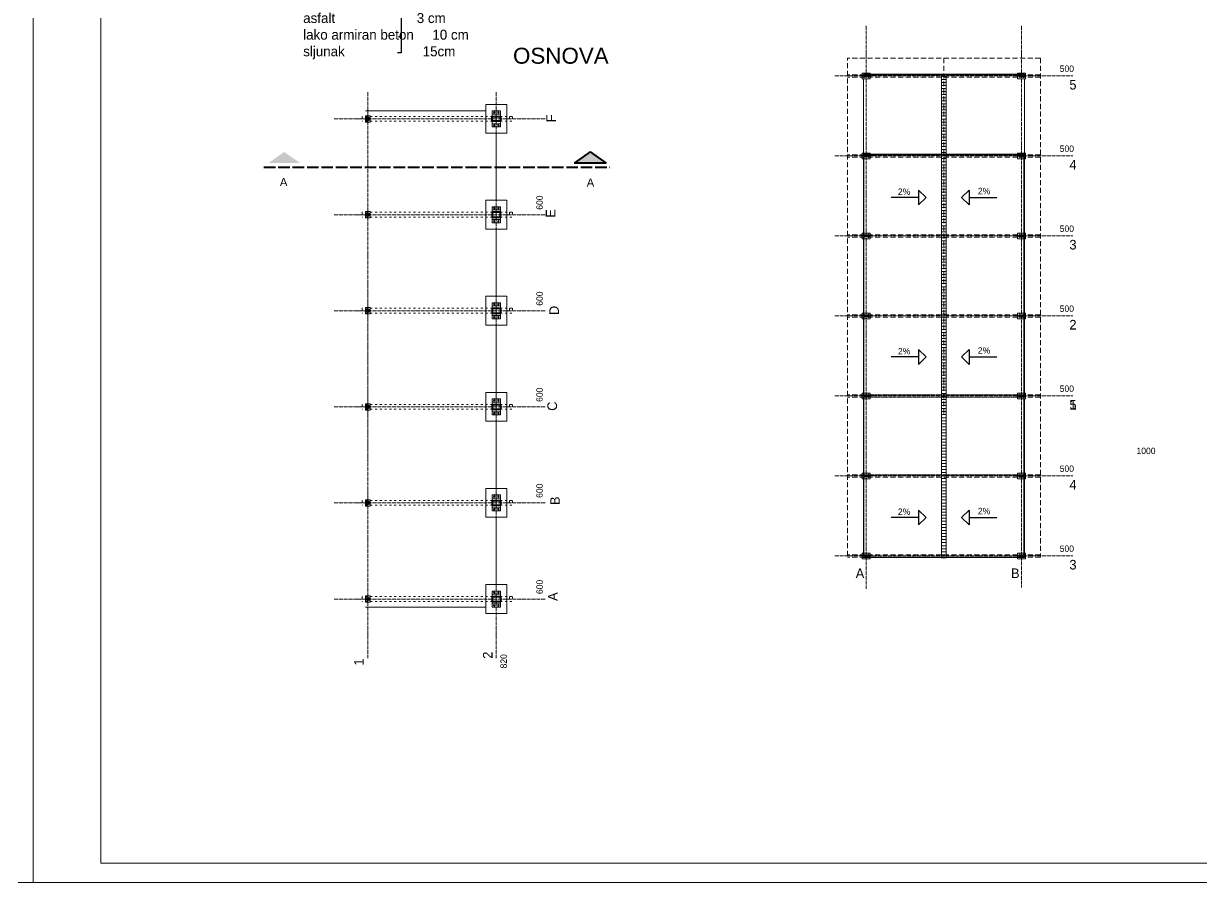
# Model space of a CAD drawing. Header units: millimetres. Extents: x 73 to 57768, y -40361 to 10065.
# Drawn here: x 28013 to 35372, y -9935 to -4567 of the extents above; entities that cross this region are included whole.
import ezdxf

# ---------------------------------------------------------------- set-up
doc = ezdxf.new("R2010")
doc.units = ezdxf.units.MM
for name, pattern in [('ACAD_ISO02W100', [15, 12, -3]), ('ACAD_ISO03W100', [30, 12, -18]), ('ACAD_ISO04W100', [30, 24, -3, 0, -3]), ('DASHED2', [9.525, 6.35, -3.175])]:
    doc.linetypes.add(name, pattern=pattern)
doc.layers.add('okvir', color=120, linetype='Continuous', lineweight=13)
doc.layers.add('Osovine', color=252, linetype='ACAD_ISO04W100', lineweight=9)
doc.layers.add('pogled', color=7, linetype='Continuous', lineweight=5, true_color=0x8db1c3)
doc.layers.add('presjek', color=7, linetype='Continuous', lineweight=40, true_color=0xe37da2)
doc.layers.add('TEXT', color=7, linetype='Continuous')

msp = doc.modelspace()

# ---------------------------------------------------------------- hatches: boundary and pattern name
at = {"layer": 'presjek'}
h = msp.add_hatch(color=256, dxfattribs=at)
h.paths.add_polyline_path([(31453.787, -5439.761), (31553.653, -5369.835), (31653.518, -5439.761)])
h.paths.add_polyline_path([(29542.117, -5439.761), (29641.983, -5369.835), (29741.849, -5439.761)])

# ---------------------------------------------------------------- linework, layer by layer
at = {"layer": 'okvir'}
for points in [[(14073.426, 64.707), (14073.426, -9935.293), (28073.426, -9935.293), (28073.426, 64.707)], [(28073.426, 64.707), (28073.426, -9935.293), (42073.426, -9935.293), (42073.426, 64.707)], [(28495.734, -55.293), (28495.734, -9815.293), (41953.426, -9815.293), (41953.426, -55.293)]]:
    msp.add_lwpolyline(points, close=True, dxfattribs=at)
at = {"layer": 'Osovine'}
for p, q in [((33277.617, -4582.048), (33277.617, -7206.586)), ((34247.617, -4582.048), (34247.617, -7206.586)), ((33082.13, -4894.317), (34568.918, -4894.317)), ((30164.258, -4995.508), (30164.258, -7332.726)), ((30966.677, -4995.508), (30966.677, -7332.726)), ((29953.203, -5162.995), (31271.559, -5162.995)), ((33082.13, -5394.317), (34568.918, -5394.317)), ((29953.203, -5762.087), (31271.559, -5762.087)), ((33082.13, -5894.317), (34568.918, -5894.317)), ((30164.258, -6196.518), (30164.258, -8533.736)), ((30966.677, -6196.518), (30966.677, -8533.736)), ((29953.203, -6362.053), (31271.559, -6362.053)), ((33082.13, -6394.317), (34568.918, -6394.317)), ((33082.13, -6894.317), (34568.918, -6894.317)), ((33082.13, -6894.317), (34568.918, -6894.317)), ((29953.203, -6963.097), (31271.559, -6963.097)), ((33082.13, -7394.317), (34568.918, -7394.317)), ((29953.203, -7563.063), (31271.559, -7563.063)), ((33082.13, -7894.317), (34568.918, -7894.317)), ((29953.203, -8164.107), (31271.559, -8164.107))]:
    msp.add_line(p, q, dxfattribs=at)
for points in [[(33277.617, -7206.586), (33277.617, -8099.642)], [(34247.617, -7206.586), (34247.617, -8090.871)]]:
    msp.add_lwpolyline(points, dxfattribs=at)
at = {"layer": 'pogled', "linetype": 'DASHED2', "ltscale": 5}
for p, q in [((33159.617, -7894.317), (33159.617, -4783.883)), ((34365.517, -4783.883), (33159.617, -4783.883)), ((33762.567, -4783.883), (33762.567, -7004.75)), ((34365.517, -4783.883), (34365.517, -7901.75)), ((34365.517, -4886.75), (33159.617, -4886.75)), ((34365.517, -4901.75), (33159.617, -4901.75)), ((34365.517, -5386.75), (33159.617, -5386.75)), ((34365.517, -5401.75), (33159.617, -5401.75)), ((34365.517, -5886.75), (33159.617, -5886.75)), ((34365.517, -5901.75), (33159.617, -5901.75)), ((34365.517, -6386.75), (33159.617, -6386.75)), ((34365.517, -6401.75), (33159.617, -6401.75)), ((34365.517, -6886.75), (33159.617, -6886.75)), ((34365.517, -6886.75), (33159.617, -6886.75)), ((34365.517, -6901.75), (33159.617, -6901.75)), ((34365.517, -6901.75), (33159.617, -6901.75)), ((34365.517, -7386.75), (33159.617, -7386.75)), ((34365.517, -7401.75), (33159.617, -7401.75)), ((34365.517, -7886.75), (33159.617, -7886.75)), ((34365.517, -7901.75), (33159.617, -7901.75))]:
    msp.add_line(p, q, dxfattribs=at)
at = {"layer": 'pogled'}
for p, q in [((33259.617, -4883.751), (34265.517, -4883.684)), ((33259.617, -5383.751), (33259.617, -4911.817)), ((33262.617, -4886.75), (34262.517, -4886.684)), ((33747.534, -4883.718), (33747.567, -6904.75)), ((33762.567, -4897.227), (33747.567, -4897.227)), ((33762.567, -4916.277), (33747.567, -4916.277)), ((33777.567, -4897.227), (33762.567, -4897.227)), ((33777.567, -4916.277), (33762.567, -4916.277)), ((33777.567, -4883.716), (33777.567, -6904.75)), ((34265.517, -5383.684), (34265.517, -4911.817)), ((33762.567, -4935.327), (33747.567, -4935.327)), ((33762.567, -4954.377), (33747.567, -4954.377)), ((33762.567, -4973.427), (33747.567, -4973.427)), ((33762.567, -4992.477), (33747.567, -4992.477)), ((33777.567, -4935.327), (33762.567, -4935.327)), ((33777.567, -4954.377), (33762.567, -4954.377)), ((33777.567, -4973.427), (33762.567, -4973.427)), ((33777.567, -4992.477), (33762.567, -4992.477)), ((31031.59, -5072.995), (30901.59, -5072.995)), ((30901.59, -5072.995), (30901.59, -5252.995)), ((31031.59, -5072.995), (31031.59, -5252.995)), ((33762.567, -5011.527), (33747.567, -5011.527)), ((33762.567, -5030.577), (33747.567, -5030.577)), ((33762.567, -5049.627), (33747.567, -5049.627)), ((33762.567, -5068.677), (33747.567, -5068.677)), ((33777.567, -5011.527), (33762.567, -5011.527)), ((33777.567, -5030.577), (33762.567, -5030.577)), ((33777.567, -5049.627), (33762.567, -5049.627)), ((33777.567, -5068.677), (33762.567, -5068.677)), ((30901.59, -5112.995), (30149.174, -5112.995)), ((30149.258, -5182.995), (30149.258, -5142.995)), ((30149.258, -5142.995), (30179.258, -5142.995)), ((30179.258, -5142.995), (30179.258, -5182.995)), ((30991.93, -5112.995), (30941.59, -5112.995)), ((30941.59, -5112.995), (30941.59, -5147.995)), ((30941.59, -5132.995), (30991.93, -5132.995)), ((30991.93, -5147.995), (30991.93, -5112.995)), ((33762.567, -5087.727), (33747.567, -5087.727)), ((33762.567, -5106.777), (33747.567, -5106.777)), ((33762.567, -5125.827), (33747.567, -5125.827)), ((33762.567, -5144.877), (33747.567, -5144.877)), ((33777.567, -5087.727), (33762.567, -5087.727)), ((33777.567, -5106.777), (33762.567, -5106.777)), ((33777.567, -5125.827), (33762.567, -5125.827)), ((33777.567, -5144.877), (33762.567, -5144.877)), ((30179.258, -5182.995), (30149.258, -5182.995)), ((30941.59, -5177.995), (30941.59, -5212.995)), ((30941.59, -5192.995), (30991.93, -5192.995)), ((30991.93, -5212.995), (30941.59, -5212.995)), ((30991.93, -5177.995), (30991.93, -5212.995)), ((33762.567, -5163.927), (33747.567, -5163.927)), ((33762.567, -5182.977), (33747.567, -5182.977)), ((33762.567, -5202.027), (33747.567, -5202.027)), ((33762.567, -5221.077), (33747.567, -5221.077)), ((33777.567, -5163.927), (33762.567, -5163.927)), ((33777.567, -5182.977), (33762.567, -5182.977)), ((33777.567, -5202.027), (33762.567, -5202.027)), ((33777.567, -5221.077), (33762.567, -5221.077)), ((31031.59, -5252.995), (30901.59, -5252.995)), ((30966.59, -5252.995), (30966.59, -5672.087)), ((33762.567, -5240.127), (33747.567, -5240.127)), ((33762.567, -5259.177), (33747.567, -5259.177)), ((33762.567, -5278.227), (33747.567, -5278.227)), ((33762.567, -5297.277), (33747.567, -5297.277)), ((33777.567, -5240.127), (33762.567, -5240.127)), ((33777.567, -5259.177), (33762.567, -5259.177)), ((33777.567, -5278.227), (33762.567, -5278.227)), ((33777.567, -5297.277), (33762.567, -5297.277)), ((33762.567, -5316.327), (33747.567, -5316.327)), ((33762.567, -5335.377), (33747.567, -5335.377)), ((33762.567, -5354.427), (33747.567, -5354.427)), ((33777.567, -5316.327), (33762.567, -5316.327)), ((33777.567, -5335.377), (33762.567, -5335.377)), ((33777.567, -5354.427), (33762.567, -5354.427)), ((33259.617, -5383.751), (34265.517, -5383.684)), ((33259.617, -6911.817), (33259.617, -5383.751)), ((33262.617, -5386.75), (34262.517, -5386.684)), ((33262.617, -7383.75), (33262.617, -5386.75)), ((33762.567, -5373.477), (33747.567, -5373.477)), ((33762.567, -5392.527), (33747.567, -5392.527)), ((33762.567, -5411.577), (33747.567, -5411.577)), ((33762.567, -5430.627), (33747.567, -5430.627)), ((33777.567, -5373.477), (33762.567, -5373.477)), ((33777.567, -5392.527), (33762.567, -5392.527)), ((33777.567, -5411.577), (33762.567, -5411.577)), ((33777.567, -5430.627), (33762.567, -5430.627)), ((34262.517, -5386.75), (34262.617, -6901.75)), ((34265.517, -5383.684), (34265.617, -6904.75)), ((33762.567, -5449.677), (33747.567, -5449.677)), ((33762.567, -5468.727), (33747.567, -5468.727)), ((33762.567, -5487.777), (33747.567, -5487.777)), ((33762.567, -5506.827), (33747.567, -5506.827)), ((33777.567, -5449.677), (33762.567, -5449.677)), ((33777.567, -5468.727), (33762.567, -5468.727)), ((33777.567, -5487.777), (33762.567, -5487.777)), ((33777.567, -5506.827), (33762.567, -5506.827)), ((33762.567, -5525.877), (33747.567, -5525.877)), ((33762.567, -5544.927), (33747.567, -5544.927)), ((33762.567, -5563.977), (33747.567, -5563.977)), ((33762.567, -5583.027), (33747.567, -5583.027)), ((33777.567, -5525.877), (33762.567, -5525.877)), ((33777.567, -5544.927), (33762.567, -5544.927)), ((33777.567, -5563.977), (33762.567, -5563.977)), ((33777.567, -5583.027), (33762.567, -5583.027)), ((33762.567, -5602.077), (33747.567, -5602.077)), ((33762.567, -5621.127), (33747.567, -5621.127)), ((33762.567, -5640.177), (33747.567, -5640.177)), ((33762.567, -5659.227), (33747.567, -5659.227)), ((33777.567, -5602.077), (33762.567, -5602.077)), ((33777.567, -5621.127), (33762.567, -5621.127)), ((33777.567, -5640.177), (33762.567, -5640.177)), ((33777.567, -5659.227), (33762.567, -5659.227)), ((31031.59, -5672.087), (30901.59, -5672.087)), ((30901.59, -5672.087), (30901.59, -5852.087)), ((30991.93, -5712.087), (30941.59, -5712.087)), ((30941.59, -5712.087), (30941.59, -5747.087)), ((30941.59, -5732.087), (30991.93, -5732.087)), ((30991.93, -5747.087), (30991.93, -5712.087)), ((31031.59, -5672.087), (31031.59, -5852.087)), ((33762.567, -5678.277), (33747.567, -5678.277)), ((33762.567, -5697.327), (33747.567, -5697.327)), ((33762.567, -5716.377), (33747.567, -5716.377)), ((33762.567, -5735.427), (33747.567, -5735.427)), ((33777.567, -5678.277), (33762.567, -5678.277)), ((33777.567, -5697.327), (33762.567, -5697.327)), ((33777.567, -5716.377), (33762.567, -5716.377)), ((33777.567, -5735.427), (33762.567, -5735.427)), ((30149.258, -5782.087), (30149.258, -5742.087)), ((30149.258, -5742.087), (30179.258, -5742.087)), ((30179.258, -5782.087), (30149.258, -5782.087)), ((30179.258, -5742.087), (30179.258, -5782.087)), ((30941.59, -5777.087), (30941.59, -5812.087)), ((30941.59, -5792.087), (30991.93, -5792.087)), ((30991.93, -5812.087), (30941.59, -5812.087)), ((30991.93, -5777.087), (30991.93, -5812.087)), ((33762.567, -5754.477), (33747.567, -5754.477)), ((33762.567, -5773.527), (33747.567, -5773.527)), ((33762.567, -5792.577), (33747.567, -5792.577)), ((33762.567, -5811.627), (33747.567, -5811.627)), ((33777.567, -5754.477), (33762.567, -5754.477)), ((33777.567, -5773.527), (33762.567, -5773.527)), ((33777.567, -5792.577), (33762.567, -5792.577)), ((33777.567, -5811.627), (33762.567, -5811.627)), ((31031.59, -5852.087), (30901.59, -5852.087)), ((31031.59, -5852.087), (30901.59, -5852.087)), ((30966.59, -5852.087), (30966.59, -6272.053)), ((33762.567, -5830.677), (33747.567, -5830.677)), ((33762.567, -5849.727), (33747.567, -5849.727)), ((33762.567, -5868.777), (33747.567, -5868.777)), ((33777.567, -5830.677), (33762.567, -5830.677)), ((33777.567, -5849.727), (33762.567, -5849.727)), ((33777.567, -5868.777), (33762.567, -5868.777)), ((33762.567, -5887.827), (33747.567, -5887.827)), ((33762.567, -5906.877), (33747.567, -5906.877)), ((33762.567, -5925.927), (33747.567, -5925.927)), ((33762.567, -5944.977), (33747.567, -5944.977)), ((33777.567, -5887.827), (33762.567, -5887.827)), ((33777.567, -5906.877), (33762.567, -5906.877)), ((33777.567, -5925.927), (33762.567, -5925.927)), ((33777.567, -5944.977), (33762.567, -5944.977)), ((33762.567, -5964.027), (33747.567, -5964.027)), ((33762.567, -5983.077), (33747.567, -5983.077)), ((33762.567, -6002.127), (33747.567, -6002.127)), ((33762.567, -6021.177), (33747.567, -6021.177)), ((33777.567, -5964.027), (33762.567, -5964.027)), ((33777.567, -5983.077), (33762.567, -5983.077)), ((33777.567, -6002.127), (33762.567, -6002.127)), ((33777.567, -6021.177), (33762.567, -6021.177)), ((33762.567, -6040.227), (33747.567, -6040.227)), ((33762.567, -6059.277), (33747.567, -6059.277)), ((33762.567, -6078.327), (33747.567, -6078.327)), ((33762.567, -6097.377), (33747.567, -6097.377)), ((33777.567, -6040.227), (33762.567, -6040.227)), ((33777.567, -6059.277), (33762.567, -6059.277)), ((33777.567, -6078.327), (33762.567, -6078.327)), ((33777.567, -6097.377), (33762.567, -6097.377)), ((33762.567, -6116.427), (33747.567, -6116.427)), ((33762.567, -6135.477), (33747.567, -6135.477)), ((33762.567, -6154.527), (33747.567, -6154.527)), ((33762.567, -6173.577), (33747.567, -6173.577)), ((33777.567, -6116.427), (33762.567, -6116.427)), ((33777.567, -6135.477), (33762.567, -6135.477)), ((33777.567, -6154.527), (33762.567, -6154.527)), ((33777.567, -6173.577), (33762.567, -6173.577)), ((33762.567, -6192.627), (33747.567, -6192.627)), ((33762.567, -6211.677), (33747.567, -6211.677)), ((33762.567, -6230.727), (33747.567, -6230.727)), ((33762.567, -6249.777), (33747.567, -6249.777)), ((33777.567, -6192.627), (33762.567, -6192.627)), ((33777.567, -6211.677), (33762.567, -6211.677)), ((33777.567, -6230.727), (33762.567, -6230.727)), ((33777.567, -6249.777), (33762.567, -6249.777)), ((31031.59, -6272.053), (30901.59, -6272.053)), ((30901.59, -6272.053), (30901.59, -6452.053)), ((30991.93, -6312.053), (30941.59, -6312.053)), ((30941.59, -6312.053), (30941.59, -6347.053)), ((30991.93, -6347.053), (30991.93, -6312.053)), ((31031.59, -6272.053), (31031.59, -6452.053)), ((33762.567, -6268.827), (33747.567, -6268.827)), ((33762.567, -6287.877), (33747.567, -6287.877)), ((33762.567, -6306.927), (33747.567, -6306.927)), ((33762.567, -6325.977), (33747.567, -6325.977)), ((33777.567, -6268.827), (33762.567, -6268.827)), ((33777.567, -6287.877), (33762.567, -6287.877)), ((33777.567, -6306.927), (33762.567, -6306.927)), ((33777.567, -6325.977), (33762.567, -6325.977)), ((30149.258, -6382.053), (30149.258, -6342.053)), ((30149.258, -6342.053), (30179.258, -6342.053)), ((30179.258, -6382.053), (30149.258, -6382.053)), ((30179.258, -6342.053), (30179.258, -6382.053)), ((30941.59, -6332.053), (30991.93, -6332.053)), ((30941.59, -6377.053), (30941.59, -6412.053)), ((30941.59, -6392.053), (30991.93, -6392.053)), ((30991.93, -6377.053), (30991.93, -6412.053)), ((33762.567, -6345.027), (33747.567, -6345.027)), ((33762.567, -6364.077), (33747.567, -6364.077)), ((33762.567, -6383.127), (33747.567, -6383.127)), ((33777.567, -6345.027), (33762.567, -6345.027)), ((33777.567, -6364.077), (33762.567, -6364.077)), ((33777.567, -6383.127), (33762.567, -6383.127)), ((31031.59, -6452.053), (30901.59, -6452.053)), ((31031.59, -6452.053), (30901.59, -6452.053)), ((30991.93, -6412.053), (30941.59, -6412.053)), ((30966.59, -6452.053), (30966.59, -6873.097)), ((33762.567, -6402.177), (33747.567, -6402.177)), ((33762.567, -6421.227), (33747.567, -6421.227)), ((33762.567, -6440.277), (33747.567, -6440.277)), ((33762.567, -6459.327), (33747.567, -6459.327)), ((33777.567, -6402.177), (33762.567, -6402.177)), ((33777.567, -6421.227), (33762.567, -6421.227)), ((33777.567, -6440.277), (33762.567, -6440.277)), ((33777.567, -6459.327), (33762.567, -6459.327)), ((33762.567, -6478.377), (33747.567, -6478.377)), ((33762.567, -6497.427), (33747.567, -6497.427)), ((33762.567, -6516.477), (33747.567, -6516.477)), ((33762.567, -6535.527), (33747.567, -6535.527)), ((33777.567, -6478.377), (33762.567, -6478.377)), ((33777.567, -6497.427), (33762.567, -6497.427)), ((33777.567, -6516.477), (33762.567, -6516.477)), ((33777.567, -6535.527), (33762.567, -6535.527)), ((33762.567, -6554.577), (33747.567, -6554.577)), ((33762.567, -6573.627), (33747.567, -6573.627)), ((33762.567, -6592.677), (33747.567, -6592.677)), ((33762.567, -6611.727), (33747.567, -6611.727)), ((33777.567, -6554.577), (33762.567, -6554.577)), ((33777.567, -6573.627), (33762.567, -6573.627)), ((33777.567, -6592.677), (33762.567, -6592.677)), ((33777.567, -6611.727), (33762.567, -6611.727)), ((33762.567, -6630.777), (33747.567, -6630.777)), ((33762.567, -6649.827), (33747.567, -6649.827)), ((33762.567, -6668.877), (33747.567, -6668.877)), ((33762.567, -6687.927), (33747.567, -6687.927)), ((33777.567, -6630.777), (33762.567, -6630.777)), ((33777.567, -6649.827), (33762.567, -6649.827)), ((33777.567, -6668.877), (33762.567, -6668.877)), ((33777.567, -6687.927), (33762.567, -6687.927)), ((33762.567, -6706.977), (33747.567, -6706.977)), ((33762.567, -6726.027), (33747.567, -6726.027)), ((33762.567, -6745.077), (33747.567, -6745.077)), ((33762.567, -6764.127), (33747.567, -6764.127)), ((33777.567, -6706.977), (33762.567, -6706.977)), ((33777.567, -6726.027), (33762.567, -6726.027)), ((33777.567, -6745.077), (33762.567, -6745.077)), ((33777.567, -6764.127), (33762.567, -6764.127)), ((33762.567, -6783.177), (33747.567, -6783.177)), ((33762.567, -6802.227), (33747.567, -6802.227)), ((33762.567, -6821.277), (33747.567, -6821.277)), ((33762.567, -6840.327), (33747.567, -6840.327)), ((33777.567, -6783.177), (33762.567, -6783.177)), ((33777.567, -6802.227), (33762.567, -6802.227)), ((33777.567, -6821.277), (33762.567, -6821.277)), ((33777.567, -6840.327), (33762.567, -6840.327)), ((31031.59, -6873.097), (30901.59, -6873.097)), ((30901.59, -6873.097), (30901.59, -7053.097)), ((30991.93, -6913.097), (30941.59, -6913.097)), ((30941.59, -6913.097), (30941.59, -6948.097)), ((30991.93, -6948.097), (30991.93, -6913.097)), ((31031.59, -6873.097), (31031.59, -7053.097)), ((31031.59, -6963.097), (31031.59, -6913.097)), ((33259.617, -7386.75), (33259.617, -6911.817)), ((33762.567, -6859.377), (33747.567, -6859.377)), ((33762.567, -6878.427), (33747.567, -6878.427)), ((33762.567, -6897.227), (33747.567, -6897.227)), ((33762.567, -6897.477), (33747.567, -6897.477)), ((33762.567, -6916.277), (33747.567, -6916.277)), ((33777.567, -6859.377), (33762.567, -6859.377)), ((33777.567, -6878.427), (33762.567, -6878.427)), ((33777.567, -6897.227), (33762.567, -6897.227)), ((33777.567, -6897.477), (33762.567, -6897.477)), ((33777.567, -6916.277), (33762.567, -6916.277)), ((34265.517, -7383.684), (34265.517, -6911.817)), ((30149.258, -6983.097), (30149.258, -6943.097)), ((30149.258, -6943.097), (30179.258, -6943.097)), ((30179.258, -6983.097), (30149.258, -6983.097)), ((30179.258, -6943.097), (30179.258, -6983.097)), ((30941.59, -6933.097), (30991.93, -6933.097)), ((30941.59, -6978.097), (30941.59, -7013.097)), ((30991.93, -6978.097), (30991.93, -7013.097)), ((33762.567, -6935.327), (33747.567, -6935.327)), ((33762.567, -6954.377), (33747.567, -6954.377)), ((33762.567, -6973.427), (33747.567, -6973.427)), ((33777.567, -6935.327), (33762.567, -6935.327)), ((33777.567, -6954.377), (33762.567, -6954.377)), ((33777.567, -6973.427), (33762.567, -6973.427)), ((31031.59, -7053.097), (30901.59, -7053.097)), ((30941.59, -6993.097), (30991.93, -6993.097)), ((30991.93, -7013.097), (30941.59, -7013.097)), ((30966.59, -7053.097), (30966.59, -7473.063)), ((33762.567, -6992.477), (33747.567, -6992.477)), ((33762.567, -7011.527), (33747.567, -7011.527)), ((33762.567, -7030.577), (33747.567, -7030.577)), ((33762.567, -7049.627), (33747.567, -7049.627)), ((33777.567, -6992.477), (33762.567, -6992.477)), ((33777.567, -7011.527), (33762.567, -7011.527)), ((33777.567, -7030.577), (33762.567, -7030.577)), ((33777.567, -7049.627), (33762.567, -7049.627)), ((33762.567, -7068.677), (33747.567, -7068.677)), ((33762.567, -7087.727), (33747.567, -7087.727)), ((33762.567, -7106.777), (33747.567, -7106.777)), ((33762.567, -7125.827), (33747.567, -7125.827)), ((33777.567, -7068.677), (33762.567, -7068.677)), ((33777.567, -7087.727), (33762.567, -7087.727)), ((33777.567, -7106.777), (33762.567, -7106.777)), ((33777.567, -7125.827), (33762.567, -7125.827)), ((33762.567, -7144.877), (33747.567, -7144.877)), ((33762.567, -7163.927), (33747.567, -7163.927)), ((33762.567, -7182.977), (33747.567, -7182.977)), ((33762.567, -7202.027), (33747.567, -7202.027)), ((33777.567, -7144.877), (33762.567, -7144.877)), ((33777.567, -7163.927), (33762.567, -7163.927)), ((33777.567, -7182.977), (33762.567, -7182.977)), ((33777.567, -7202.027), (33762.567, -7202.027)), ((33762.567, -7221.077), (33747.567, -7221.077)), ((33762.567, -7240.127), (33747.567, -7240.127)), ((33762.567, -7259.177), (33747.567, -7259.177)), ((33762.567, -7278.227), (33747.567, -7278.227)), ((33777.567, -7221.077), (33762.567, -7221.077)), ((33777.567, -7240.127), (33762.567, -7240.127)), ((33777.567, -7259.177), (33762.567, -7259.177)), ((33777.567, -7278.227), (33762.567, -7278.227)), ((33762.567, -7297.277), (33747.567, -7297.277)), ((33762.567, -7316.327), (33747.567, -7316.327)), ((33762.567, -7335.377), (33747.567, -7335.377)), ((33762.567, -7354.427), (33747.567, -7354.427)), ((33777.567, -7297.277), (33762.567, -7297.277)), ((33777.567, -7316.327), (33762.567, -7316.327)), ((33777.567, -7335.377), (33762.567, -7335.377)), ((33777.567, -7354.427), (33762.567, -7354.427)), ((33762.567, -7373.477), (33747.567, -7373.477)), ((33762.567, -7392.527), (33747.567, -7392.527)), ((33762.567, -7411.577), (33747.567, -7411.577)), ((33762.567, -7430.627), (33747.567, -7430.627)), ((33777.567, -7373.477), (33762.567, -7373.477)), ((33777.567, -7392.527), (33762.567, -7392.527)), ((33777.567, -7411.577), (33762.567, -7411.577)), ((33777.567, -7430.627), (33762.567, -7430.627)), ((31031.59, -7473.063), (30901.59, -7473.063)), ((30901.59, -7473.063), (30901.59, -7653.063)), ((31031.59, -7473.063), (31031.59, -7653.063)), ((33762.567, -7449.677), (33747.567, -7449.677)), ((33762.567, -7468.727), (33747.567, -7468.727)), ((33762.567, -7487.777), (33747.567, -7487.777)), ((33777.567, -7449.677), (33762.567, -7449.677)), ((33777.567, -7468.727), (33762.567, -7468.727)), ((33777.567, -7487.777), (33762.567, -7487.777)), ((30149.258, -7583.063), (30149.258, -7543.063)), ((30149.258, -7543.063), (30179.258, -7543.063)), ((30179.258, -7543.063), (30179.258, -7583.063)), ((30991.93, -7513.063), (30941.59, -7513.063)), ((30941.59, -7513.063), (30941.59, -7548.063)), ((30941.59, -7533.063), (30991.93, -7533.063)), ((30941.59, -7578.063), (30941.59, -7613.063)), ((30991.93, -7548.063), (30991.93, -7513.063)), ((30991.93, -7578.063), (30991.93, -7613.063)), ((33762.567, -7506.827), (33747.567, -7506.827)), ((33762.567, -7525.877), (33747.567, -7525.877)), ((33762.567, -7544.927), (33747.567, -7544.927)), ((33762.567, -7563.977), (33747.567, -7563.977)), ((33777.567, -7506.827), (33762.567, -7506.827)), ((33777.567, -7525.877), (33762.567, -7525.877)), ((33777.567, -7544.927), (33762.567, -7544.927)), ((33777.567, -7563.977), (33762.567, -7563.977)), ((30179.258, -7583.063), (30149.258, -7583.063)), ((30941.59, -7593.063), (30991.93, -7593.063)), ((30991.93, -7613.063), (30941.59, -7613.063)), ((33762.567, -7583.027), (33747.567, -7583.027)), ((33762.567, -7602.077), (33747.567, -7602.077)), ((33762.567, -7621.127), (33747.567, -7621.127)), ((33762.567, -7640.177), (33747.567, -7640.177)), ((33777.567, -7583.027), (33762.567, -7583.027)), ((33777.567, -7602.077), (33762.567, -7602.077)), ((33777.567, -7621.127), (33762.567, -7621.127)), ((33777.567, -7640.177), (33762.567, -7640.177)), ((31031.59, -7653.063), (30901.59, -7653.063)), ((31031.59, -7653.063), (30901.59, -7653.063)), ((30966.59, -7653.063), (30966.59, -8074.107)), ((33762.567, -7659.227), (33747.567, -7659.227)), ((33762.567, -7678.277), (33747.567, -7678.277)), ((33762.567, -7697.327), (33747.567, -7697.327)), ((33762.567, -7716.377), (33747.567, -7716.377)), ((33777.567, -7659.227), (33762.567, -7659.227)), ((33777.567, -7678.277), (33762.567, -7678.277)), ((33777.567, -7697.327), (33762.567, -7697.327)), ((33777.567, -7716.377), (33762.567, -7716.377)), ((33762.567, -7735.427), (33747.567, -7735.427)), ((33762.567, -7754.477), (33747.567, -7754.477)), ((33762.567, -7773.527), (33747.567, -7773.527)), ((33762.567, -7792.577), (33747.567, -7792.577)), ((33777.567, -7735.427), (33762.567, -7735.427)), ((33777.567, -7754.477), (33762.567, -7754.477)), ((33777.567, -7773.527), (33762.567, -7773.527)), ((33777.567, -7792.577), (33762.567, -7792.577)), ((33762.567, -7811.627), (33747.567, -7811.627)), ((33762.567, -7830.677), (33747.567, -7830.677)), ((33762.567, -7849.727), (33747.567, -7849.727)), ((33762.567, -7868.777), (33747.567, -7868.777)), ((33777.567, -7811.627), (33762.567, -7811.627)), ((33777.567, -7830.677), (33762.567, -7830.677)), ((33777.567, -7849.727), (33762.567, -7849.727)), ((33777.567, -7868.777), (33762.567, -7868.777)), ((33258.432, -7901.763), (34264.332, -7901.696)), ((33258.432, -7905.316), (34264.332, -7905.249)), ((33762.567, -7887.827), (33747.567, -7887.827)), ((33762.567, -7906.877), (33747.567, -7906.877)), ((33777.567, -7887.827), (33762.567, -7887.827)), ((33777.567, -7906.877), (33762.567, -7906.877)), ((31031.59, -8074.107), (30901.59, -8074.107)), ((30901.59, -8074.107), (30901.59, -8254.107)), ((31031.59, -8074.107), (31031.59, -8254.107)), ((30149.258, -8144.107), (30179.258, -8144.107)), ((30149.258, -8184.107), (30149.258, -8144.107)), ((30179.258, -8144.107), (30179.258, -8184.107)), ((30991.93, -8114.107), (30941.59, -8114.107)), ((30941.59, -8114.107), (30941.59, -8149.107)), ((30941.59, -8134.107), (30991.93, -8134.107)), ((30991.93, -8149.107), (30991.93, -8114.107)), ((31031.59, -8164.107), (31031.59, -8114.107)), ((30179.258, -8184.107), (30149.258, -8184.107)), ((30901.59, -8214.107), (30149.258, -8214.107)), ((30941.59, -8179.107), (30941.59, -8214.107)), ((30941.59, -8194.107), (30991.93, -8194.107)), ((30991.93, -8214.107), (30941.59, -8214.107)), ((30991.93, -8179.107), (30991.93, -8214.107)), ((31031.59, -8254.107), (30901.59, -8254.107))]:
    msp.add_line(p, q, dxfattribs=at)
at = {"layer": 'pogled', "linetype": 'ACAD_ISO03W100'}
for p, q in [((30941.59, -5147.995), (30129.578, -5147.995)), ((30129.578, -5147.995), (30129.578, -5177.995)), ((30991.93, -5147.995), (31068.157, -5147.995)), ((31048.157, -5147.995), (31048.157, -5177.995)), ((31068.157, -5147.995), (31068.157, -5177.995)), ((30941.59, -5177.995), (30129.578, -5177.995)), ((30991.93, -5177.995), (31068.157, -5177.995)), ((30941.59, -5747.087), (30129.578, -5747.087)), ((30129.578, -5747.087), (30129.578, -5777.087)), ((30941.59, -5777.087), (30129.578, -5777.087)), ((30991.93, -5747.087), (31068.157, -5747.087)), ((30991.93, -5777.087), (31068.157, -5777.087)), ((31048.157, -5747.087), (31048.157, -5777.087)), ((31068.157, -5747.087), (31068.157, -5777.087)), ((30941.59, -6347.053), (30129.578, -6347.053)), ((30129.578, -6347.053), (30129.578, -6377.053)), ((30941.59, -6377.053), (30129.578, -6377.053)), ((30991.93, -6347.053), (31068.157, -6347.053)), ((30991.93, -6377.053), (31068.157, -6377.053)), ((31048.157, -6347.053), (31048.157, -6377.053)), ((31068.157, -6347.053), (31068.157, -6377.053)), ((30129.578, -6948.097), (30129.578, -6978.097)), ((30941.59, -6948.097), (30129.578, -6948.097)), ((30941.59, -6978.097), (30129.578, -6978.097)), ((30991.93, -6948.097), (31068.157, -6948.097)), ((30991.93, -6978.097), (31068.157, -6978.097)), ((31048.157, -6948.097), (31048.157, -6978.097)), ((31068.157, -6948.097), (31068.157, -6978.097)), ((30941.59, -7548.063), (30129.578, -7548.063)), ((30129.578, -7548.063), (30129.578, -7578.063)), ((30941.59, -7578.063), (30129.578, -7578.063)), ((30991.93, -7548.063), (31068.157, -7548.063)), ((30991.93, -7578.063), (31068.157, -7578.063)), ((31048.157, -7548.063), (31048.157, -7578.063)), ((31068.157, -7548.063), (31068.157, -7578.063)), ((30941.59, -8149.107), (30129.578, -8149.107)), ((30129.578, -8149.107), (30129.578, -8179.107)), ((30991.93, -8149.107), (31068.157, -8149.107)), ((31048.157, -8149.107), (31048.157, -8179.107)), ((31068.157, -8149.107), (31068.157, -8179.107)), ((30941.59, -8179.107), (30129.578, -8179.107)), ((30991.93, -8179.107), (31068.157, -8179.107))]:
    msp.add_line(p, q, dxfattribs=at)
at = {"layer": 'pogled', "linetype": 'DASHED2'}
for p, q in [((33262.617, -6886.75), (34262.517, -6886.684)), ((34262.617, -6901.75), (33262.617, -6901.75)), ((33262.617, -7386.75), (34262.517, -7386.684))]:
    msp.add_line(p, q, dxfattribs=at)
at = {"layer": 'pogled'}
for points in [[(33252.617, -4911.817), (33302.617, -4911.817), (33302.617, -4876.817), (33252.617, -4876.817)], [(34222.517, -4911.817), (34272.517, -4911.817), (34272.517, -4876.817), (34222.517, -4876.817)], [(33252.617, -5411.817), (33302.617, -5411.817), (33302.617, -5376.817), (33252.617, -5376.817)], [(34222.517, -5411.817), (34272.517, -5411.817), (34272.517, -5376.817), (34222.517, -5376.817)], [(33252.617, -5911.817), (33302.617, -5911.817), (33302.617, -5876.817), (33252.617, -5876.817)], [(34222.517, -5911.817), (34272.517, -5911.817), (34272.517, -5876.817), (34222.517, -5876.817)], [(33252.617, -6411.817), (33302.617, -6411.817), (33302.617, -6376.817), (33252.617, -6376.817)], [(34222.617, -6411.817), (34272.617, -6411.817), (34272.617, -6376.817), (34222.617, -6376.817)], [(33252.617, -6911.817), (33302.617, -6911.817), (33302.617, -6876.817), (33252.617, -6876.817)], [(33252.617, -6911.817), (33302.617, -6911.817), (33302.617, -6876.817), (33252.617, -6876.817)], [(34222.517, -6911.817), (34272.517, -6911.817), (34272.517, -6876.817), (34222.517, -6876.817)], [(34222.617, -6911.817), (34272.617, -6911.817), (34272.617, -6876.817), (34222.617, -6876.817)], [(33252.617, -7411.817), (33302.617, -7411.817), (33302.617, -7376.817), (33252.617, -7376.817)], [(34222.517, -7411.817), (34272.517, -7411.817), (34272.517, -7376.817), (34222.517, -7376.817)], [(33252.617, -7911.817), (33302.617, -7911.817), (33302.617, -7876.817), (33252.617, -7876.817)], [(34222.517, -7911.817), (34272.517, -7911.817), (34272.517, -7876.817), (34222.517, -7876.817)]]:
    msp.add_lwpolyline(points, close=True, dxfattribs=at)
for points in [[(33747.567, -6904.75), (33747.567, -7906.877)], [(33777.567, -7906.877), (33777.567, -6901.75)], [(34262.517, -6886.684), (34262.617, -7901.696)], [(33259.617, -7386.751), (33259.617, -7905.335)], [(33262.617, -7383.75), (33262.617, -7901.75)], [(34265.517, -7383.684), (34265.517, -7905.249), (34264.332, -7905.249)]]:
    msp.add_lwpolyline(points, dxfattribs=at)
for centre, radius in [((30953.59, -5122.44), 4.171), ((30979.59, -5122.44), 4.207), ((30953.59, -5203.551), 4.171), ((30979.59, -5203.551), 4.207), ((30953.59, -5721.532), 4.171), ((30979.59, -5721.532), 4.207), ((30953.59, -5802.642), 4.171), ((30979.59, -5802.642), 4.207), ((30953.59, -6321.497), 4.171), ((30979.59, -6321.497), 4.207), ((30953.59, -6402.608), 4.171), ((30979.59, -6402.608), 4.207), ((30953.59, -6922.542), 4.171), ((30979.59, -6922.542), 4.207), ((30953.59, -7003.652), 4.171), ((30979.59, -7003.652), 4.207), ((30953.59, -7522.507), 4.171), ((30979.59, -7522.507), 4.207), ((30953.59, -7603.618), 4.171), ((30979.59, -7603.618), 4.207), ((30953.59, -8123.552), 4.171), ((30979.59, -8123.552), 4.207), ((30953.59, -8204.662), 4.171), ((30979.59, -8204.662), 4.207)]:
    msp.add_circle(centre, radius, dxfattribs=at)
at = {"layer": 'presjek'}
for p, q in [((33265.617, -4886.75), (33262.617, -4886.75)), ((33262.617, -4886.75), (33262.617, -4901.75)), ((33265.617, -4901.75), (33262.617, -4901.75)), ((33265.617, -4886.75), (33265.617, -4892.75)), ((33289.617, -4892.75), (33265.617, -4892.75)), ((33265.617, -4895.75), (33265.617, -4901.75)), ((33289.617, -4895.75), (33265.617, -4895.75)), ((33292.617, -4886.75), (33289.617, -4886.75)), ((33289.617, -4886.75), (33289.617, -4892.75)), ((33289.617, -4895.75), (33289.617, -4901.75)), ((33292.617, -4901.75), (33289.617, -4901.75)), ((33292.617, -4886.75), (33292.617, -4901.75)), ((34235.517, -4886.75), (34232.517, -4886.75)), ((34232.517, -4886.75), (34232.517, -4901.75)), ((34235.517, -4901.75), (34232.517, -4901.75)), ((34235.517, -4886.75), (34235.517, -4892.75)), ((34259.517, -4892.75), (34235.517, -4892.75)), ((34235.517, -4895.75), (34235.517, -4901.75)), ((34259.517, -4895.75), (34235.517, -4895.75)), ((34262.517, -4886.75), (34259.517, -4886.75)), ((34259.517, -4886.75), (34259.517, -4892.75)), ((34259.517, -4895.75), (34259.517, -4901.75)), ((34262.517, -4901.75), (34259.517, -4901.75)), ((34262.517, -4886.75), (34262.517, -4901.75)), ((30941.59, -5147.995), (30991.93, -5147.995)), ((30941.59, -5177.995), (30941.59, -5147.995)), ((30991.93, -5147.995), (30991.93, -5177.995)), ((30159.258, -5152.995), (30169.258, -5152.995)), ((30159.258, -5172.995), (30159.258, -5152.995)), ((30169.258, -5172.995), (30159.258, -5172.995)), ((30169.258, -5152.995), (30169.258, -5172.995)), ((30991.93, -5177.995), (30941.59, -5177.995)), ((31553.653, -5369.835), (31453.787, -5439.761)), ((31553.653, -5369.835), (31653.518, -5439.761)), ((31653.518, -5439.761), (31453.787, -5439.761)), ((33262.617, -5386.75), (33262.617, -5401.75)), ((33265.617, -5386.75), (33262.617, -5386.75)), ((33265.617, -5401.75), (33262.617, -5401.75)), ((33265.617, -5386.75), (33265.617, -5392.75)), ((33289.617, -5392.75), (33265.617, -5392.75)), ((33289.617, -5395.75), (33265.617, -5395.75)), ((33265.617, -5395.75), (33265.617, -5401.75)), ((33289.617, -5386.75), (33289.617, -5392.75)), ((33292.617, -5386.75), (33289.617, -5386.75)), ((33289.617, -5395.75), (33289.617, -5401.75)), ((33292.617, -5401.75), (33289.617, -5401.75)), ((33292.617, -5386.75), (33292.617, -5401.75)), ((34232.517, -5386.75), (34232.517, -5401.75)), ((34235.517, -5386.75), (34232.517, -5386.75)), ((34235.517, -5401.75), (34232.517, -5401.75)), ((34235.517, -5386.75), (34235.517, -5392.75)), ((34259.517, -5392.75), (34235.517, -5392.75)), ((34259.517, -5395.75), (34235.517, -5395.75)), ((34235.517, -5395.75), (34235.517, -5401.75)), ((34259.517, -5386.75), (34259.517, -5392.75)), ((34262.517, -5386.75), (34259.517, -5386.75)), ((34259.517, -5395.75), (34259.517, -5401.75)), ((34262.517, -5401.75), (34259.517, -5401.75)), ((34262.517, -5386.75), (34262.517, -5401.75)), ((30159.258, -5772.087), (30159.258, -5752.087)), ((30159.258, -5752.087), (30169.258, -5752.087)), ((30169.258, -5772.087), (30159.258, -5772.087)), ((30169.258, -5752.087), (30169.258, -5772.087)), ((30991.93, -5747.087), (30941.59, -5747.087)), ((30941.59, -5747.087), (30941.59, -5777.087)), ((30941.59, -5777.087), (30991.93, -5777.087)), ((30991.93, -5777.087), (30991.93, -5747.087)), ((33262.617, -5886.75), (33262.617, -5901.75)), ((33265.617, -5886.75), (33262.617, -5886.75)), ((33265.617, -5901.75), (33262.617, -5901.75)), ((33265.617, -5886.75), (33265.617, -5892.75)), ((33289.617, -5892.75), (33265.617, -5892.75)), ((33289.617, -5895.75), (33265.617, -5895.75)), ((33265.617, -5895.75), (33265.617, -5901.75)), ((33289.617, -5886.75), (33289.617, -5892.75)), ((33292.617, -5886.75), (33289.617, -5886.75)), ((33289.617, -5895.75), (33289.617, -5901.75)), ((33292.617, -5901.75), (33289.617, -5901.75)), ((33292.617, -5886.75), (33292.617, -5901.75)), ((34232.617, -5886.75), (34232.617, -5901.75)), ((34235.617, -5886.75), (34232.617, -5886.75)), ((34235.617, -5901.75), (34232.617, -5901.75)), ((34235.617, -5886.75), (34235.617, -5892.75)), ((34259.617, -5892.75), (34235.617, -5892.75)), ((34259.617, -5895.75), (34235.617, -5895.75)), ((34235.617, -5895.75), (34235.617, -5901.75)), ((34259.617, -5886.75), (34259.617, -5892.75)), ((34262.617, -5886.75), (34259.617, -5886.75)), ((34259.617, -5895.75), (34259.617, -5901.75)), ((34262.617, -5901.75), (34259.617, -5901.75)), ((34262.617, -5886.75), (34262.617, -5901.75)), ((30159.258, -6372.053), (30159.258, -6352.053)), ((30159.258, -6352.053), (30169.258, -6352.053)), ((30169.258, -6372.053), (30159.258, -6372.053)), ((30169.258, -6352.053), (30169.258, -6372.053)), ((30941.59, -6347.053), (30991.93, -6347.053)), ((30941.59, -6347.053), (30941.59, -6377.053)), ((30941.59, -6377.053), (30991.93, -6377.053)), ((30991.93, -6347.053), (30991.93, -6377.053)), ((33262.617, -6386.75), (33262.617, -6401.75)), ((33265.617, -6386.75), (33262.617, -6386.75)), ((33265.617, -6386.75), (33265.617, -6392.75)), ((33289.617, -6392.75), (33265.617, -6392.75)), ((33289.617, -6395.75), (33265.617, -6395.75)), ((33265.617, -6395.75), (33265.617, -6401.75)), ((33289.617, -6386.75), (33289.617, -6392.75)), ((33292.617, -6386.75), (33289.617, -6386.75)), ((33289.617, -6395.75), (33289.617, -6401.75)), ((33292.617, -6386.75), (33292.617, -6401.75)), ((34232.617, -6386.75), (34232.617, -6401.75)), ((34235.617, -6386.75), (34232.617, -6386.75)), ((34235.617, -6386.75), (34235.617, -6392.75)), ((34259.617, -6392.75), (34235.617, -6392.75)), ((34259.617, -6395.75), (34235.617, -6395.75)), ((34235.617, -6395.75), (34235.617, -6401.75)), ((34259.617, -6386.75), (34259.617, -6392.75)), ((34262.617, -6386.75), (34259.617, -6386.75)), ((34259.617, -6395.75), (34259.617, -6401.75)), ((34262.617, -6386.75), (34262.617, -6401.75)), ((33265.617, -6401.75), (33262.617, -6401.75)), ((33292.617, -6401.75), (33289.617, -6401.75)), ((34235.617, -6401.75), (34232.617, -6401.75)), ((34262.617, -6401.75), (34259.617, -6401.75)), ((33262.617, -6886.75), (33262.617, -6901.75)), ((33265.617, -6886.75), (33262.617, -6886.75)), ((33265.617, -6886.75), (33262.617, -6886.75)), ((33262.617, -6886.75), (33262.617, -6901.75)), ((33265.617, -6901.75), (33262.617, -6901.75)), ((33265.617, -6901.75), (33262.617, -6901.75)), ((33265.617, -6886.75), (33265.617, -6892.75)), ((33265.617, -6886.75), (33265.617, -6892.75)), ((33289.617, -6892.75), (33265.617, -6892.75)), ((33289.617, -6892.75), (33265.617, -6892.75)), ((33289.617, -6895.75), (33265.617, -6895.75)), ((33265.617, -6895.75), (33265.617, -6901.75)), ((33265.617, -6895.75), (33265.617, -6901.75)), ((33289.617, -6895.75), (33265.617, -6895.75)), ((33289.617, -6886.75), (33289.617, -6892.75)), ((33292.617, -6886.75), (33289.617, -6886.75)), ((33292.617, -6886.75), (33289.617, -6886.75)), ((33289.617, -6886.75), (33289.617, -6892.75)), ((33289.617, -6895.75), (33289.617, -6901.75)), ((33289.617, -6895.75), (33289.617, -6901.75)), ((33292.617, -6901.75), (33289.617, -6901.75)), ((33292.617, -6901.75), (33289.617, -6901.75)), ((33292.617, -6886.75), (33292.617, -6901.75)), ((33292.617, -6886.75), (33292.617, -6901.75)), ((34235.517, -6886.75), (34232.517, -6886.75)), ((34232.517, -6886.75), (34232.517, -6901.75)), ((34235.517, -6901.75), (34232.517, -6901.75)), ((34232.617, -6886.75), (34232.617, -6901.75)), ((34235.617, -6886.75), (34232.617, -6886.75)), ((34235.617, -6901.75), (34232.617, -6901.75)), ((34235.517, -6886.75), (34235.517, -6892.75)), ((34259.517, -6892.75), (34235.517, -6892.75)), ((34235.517, -6895.75), (34235.517, -6901.75)), ((34259.517, -6895.75), (34235.517, -6895.75)), ((34235.617, -6886.75), (34235.617, -6892.75)), ((34259.617, -6892.75), (34235.617, -6892.75)), ((34259.617, -6895.75), (34235.617, -6895.75)), ((34235.617, -6895.75), (34235.617, -6901.75)), ((34262.517, -6886.75), (34259.517, -6886.75)), ((34259.517, -6886.75), (34259.517, -6892.75)), ((34259.517, -6895.75), (34259.517, -6901.75)), ((34262.517, -6901.75), (34259.517, -6901.75)), ((34259.617, -6886.75), (34259.617, -6892.75)), ((34262.617, -6886.75), (34259.617, -6886.75)), ((34259.617, -6895.75), (34259.617, -6901.75)), ((34262.617, -6901.75), (34259.617, -6901.75)), ((34262.517, -6886.75), (34262.517, -6901.75)), ((34262.617, -6886.75), (34262.617, -6901.75)), ((30159.258, -6973.097), (30159.258, -6953.097)), ((30159.258, -6953.097), (30169.258, -6953.097)), ((30169.258, -6973.097), (30159.258, -6973.097)), ((30169.258, -6953.097), (30169.258, -6973.097)), ((30941.59, -6948.097), (30991.93, -6948.097)), ((30941.59, -6948.097), (30941.59, -6978.097)), ((30941.59, -6978.097), (30991.93, -6978.097)), ((30991.93, -6948.097), (30991.93, -6978.097)), ((33262.617, -7386.75), (33262.617, -7401.75)), ((33265.617, -7386.75), (33262.617, -7386.75)), ((33265.617, -7401.75), (33262.617, -7401.75)), ((33265.617, -7386.75), (33265.617, -7392.75)), ((33289.617, -7392.75), (33265.617, -7392.75)), ((33289.617, -7395.75), (33265.617, -7395.75)), ((33265.617, -7395.75), (33265.617, -7401.75)), ((33289.617, -7386.75), (33289.617, -7392.75)), ((33292.617, -7386.75), (33289.617, -7386.75)), ((33289.617, -7395.75), (33289.617, -7401.75)), ((33292.617, -7401.75), (33289.617, -7401.75)), ((33292.617, -7386.75), (33292.617, -7401.75)), ((34232.517, -7386.75), (34232.517, -7401.75)), ((34235.517, -7386.75), (34232.517, -7386.75)), ((34235.517, -7401.75), (34232.517, -7401.75)), ((34235.517, -7386.75), (34235.517, -7392.75)), ((34259.517, -7392.75), (34235.517, -7392.75)), ((34259.517, -7395.75), (34235.517, -7395.75)), ((34235.517, -7395.75), (34235.517, -7401.75)), ((34259.517, -7386.75), (34259.517, -7392.75)), ((34262.517, -7386.75), (34259.517, -7386.75)), ((34259.517, -7395.75), (34259.517, -7401.75)), ((34262.517, -7401.75), (34259.517, -7401.75)), ((34262.517, -7386.75), (34262.517, -7401.75)), ((30159.258, -7573.063), (30159.258, -7553.063)), ((30159.258, -7553.063), (30169.258, -7553.063)), ((30169.258, -7573.063), (30159.258, -7573.063)), ((30169.258, -7553.063), (30169.258, -7573.063)), ((30941.59, -7548.063), (30991.93, -7548.063)), ((30941.59, -7548.063), (30941.59, -7578.063)), ((30941.59, -7578.063), (30991.93, -7578.063)), ((30991.93, -7548.063), (30991.93, -7578.063)), ((33262.617, -7886.75), (33262.617, -7901.75)), ((33265.617, -7886.75), (33262.617, -7886.75)), ((33265.617, -7901.75), (33262.617, -7901.75)), ((33265.617, -7886.75), (33265.617, -7892.75)), ((33289.617, -7892.75), (33265.617, -7892.75)), ((33289.617, -7895.75), (33265.617, -7895.75)), ((33265.617, -7895.75), (33265.617, -7901.75)), ((33289.617, -7886.75), (33289.617, -7892.75)), ((33292.617, -7886.75), (33289.617, -7886.75)), ((33289.617, -7895.75), (33289.617, -7901.75)), ((33292.617, -7901.75), (33289.617, -7901.75)), ((33292.617, -7886.75), (33292.617, -7901.75)), ((34232.617, -7886.75), (34232.617, -7901.75)), ((34235.617, -7886.75), (34232.617, -7886.75)), ((34235.617, -7901.75), (34232.617, -7901.75)), ((34235.617, -7886.75), (34235.617, -7892.75)), ((34259.617, -7892.75), (34235.617, -7892.75)), ((34259.617, -7895.75), (34235.617, -7895.75)), ((34235.617, -7895.75), (34235.617, -7901.75)), ((34259.617, -7886.75), (34259.617, -7892.75)), ((34262.617, -7886.75), (34259.617, -7886.75)), ((34259.617, -7895.75), (34259.617, -7901.75)), ((34262.617, -7901.75), (34259.617, -7901.75)), ((34262.617, -7886.75), (34262.617, -7901.75)), ((30159.258, -8154.107), (30169.258, -8154.107)), ((30159.258, -8174.107), (30159.258, -8154.107)), ((30169.258, -8154.107), (30169.258, -8174.107)), ((30941.59, -8149.107), (30991.93, -8149.107)), ((30941.59, -8149.107), (30941.59, -8179.107)), ((30991.93, -8149.107), (30991.93, -8179.107)), ((30169.258, -8174.107), (30159.258, -8174.107)), ((30941.59, -8179.107), (30991.93, -8179.107))]:
    msp.add_line(p, q, dxfattribs=at)
at = {"layer": 'presjek', "linetype": 'ACAD_ISO02W100', "ltscale": 6}
msp.add_line((29514.41, -5464.85), (31675.857, -5464.85), dxfattribs=at)
at = {"layer": 'TEXT'}
for p, q in [((30372.065, -4210.993), (30372.091, -4750.611)), ((30372.099, -4649.438), (30354.733, -4649.438)), ((30372.091, -4750.611), (30349.829, -4750.611)), ((33604.911, -5654.116), (33432.679, -5654.116)), ((33604.911, -5607.518), (33604.911, -5700.714)), ((33651.508, -5654.116), (33604.911, -5607.518)), ((33604.911, -5700.714), (33651.508, -5654.116)), ((33873.625, -5654.116), (33920.223, -5607.518)), ((33920.223, -5700.714), (33873.625, -5654.116)), ((33920.223, -5607.518), (33920.223, -5700.714)), ((33920.223, -5654.116), (34092.455, -5654.116)), ((33651.508, -6650.81), (33604.911, -6604.212)), ((33604.911, -6604.212), (33604.911, -6697.408)), ((33873.625, -6650.81), (33920.223, -6604.212)), ((33920.223, -6604.212), (33920.223, -6697.408)), ((33604.911, -6650.81), (33432.679, -6650.81)), ((33604.911, -6697.408), (33651.508, -6650.81)), ((33920.223, -6697.408), (33873.625, -6650.81)), ((33920.223, -6650.81), (34092.455, -6650.81)), ((33604.911, -7607.518), (33604.911, -7700.714)), ((33651.508, -7654.116), (33604.911, -7607.518)), ((33873.625, -7654.116), (33920.223, -7607.518)), ((33920.223, -7607.518), (33920.223, -7700.714)), ((33604.911, -7654.116), (33432.679, -7654.116)), ((33604.911, -7700.714), (33651.508, -7654.116)), ((33920.223, -7700.714), (33873.625, -7654.116)), ((33920.223, -7654.116), (34092.455, -7654.116))]:
    msp.add_line(p, q, dxfattribs=at)

# ---------------------------------------------------------------- texts
at = {"layer": 'pogled', "linetype": 'ACAD_ISO02W100', "char_height": 50, "width": 62.13875, "attachment_point": 1}
for insert in [(29614.87, -5532.658), (31531.661, -5535.922)]:
    msp.add_mtext('{\\fArial|b0|i0|c238|p34;A}', dxfattribs=dict(at, insert=insert))
at = {"layer": 'TEXT'}
for s, insert, char_height, width, attachment_point in [('{\\fCityBlueprint|b0|i0|c2|p2;asfalt                      3 cm\\Plako armiran beton     10 cm\\Psljunak                     15cm}', (29760.27, -4501.551), 62.4, 1067.4937, 1), ('{\\fArial|b0|i0|c0|p34;OSNOVA}', (31668.627, -4718.273), 100, 1742.132, 3), ('500', (34486.268, -4829.366), 40, 358.1132, 1), ('5', (34546.726, -4919.391), 60, 358.1132, 1), ('500', (34486.268, -5329.366), 40, 358.1132, 1), ('4', (34546.726, -5419.391), 60, 358.1132, 1), ('2%', (33475.698, -5598.183), 40, 139.9384, 1), ('2%', (33975.005, -5594.04), 40, 139.9384, 1), ('500', (34486.268, -5829.366), 40, 358.1132, 1), ('3', (34546.726, -5919.391), 60, 358.1132, 1), ('500', (34486.268, -6329.366), 40, 358.1132, 1), ('2', (34546.726, -6419.391), 60, 358.1132, 1), ('2%', (33475.698, -6594.877), 40, 139.9384, 1), ('2%', (33975.005, -6590.733), 40, 139.9384, 1), ('500', (34486.268, -6829.366), 40, 358.1132, 1), ('5', (34546.726, -6919.391), 60, 358.1132, 1), ('1', (34546.726, -6919.391), 60, 358.1132, 1), ('1000', (34966.005, -7218.148), 40, 358.1132, 1), ('500', (34486.268, -7329.366), 40, 358.1132, 1), ('4', (34546.726, -7419.391), 60, 358.1132, 1), ('2%', (33475.698, -7598.183), 40, 139.9384, 1), ('2%', (33975.005, -7594.04), 40, 139.9384, 1), ('500', (34486.268, -7829.366), 40, 358.1132, 1), ('3', (34546.726, -7919.391), 60, 358.1132, 1), ('A', (33211.91, -7972.815), 60, 358.1132, 1), ('B', (34181.91, -7972.815), 60, 358.1132, 1)]:
    msp.add_mtext(s, dxfattribs=dict(at, insert=insert, char_height=char_height, width=width, attachment_point=attachment_point))
at = {"layer": 'TEXT', "width": 358.1132, "attachment_point": 7, "rotation": 90}
for s, insert, char_height in [('F', (31339.388, -5184.189), 60), ('600', (31257.383, -5730.915), 40), ('E', (31335.761, -5780.39), 60), ('600', (31257.383, -6330.881), 40), ('D', (31357.872, -6389.125), 60), ('600', (31257.383, -6931.925), 40), ('C', (31346.966, -6987.697), 60), ('600', (31257.383, -7531.891), 40), ('B', (31363.204, -7576.671), 60), ('600', (31257.383, -8132.935), 40), ('A', (31349.833, -8175.839), 60), ('2', (30943.122, -8537.206), 60), ('820', (31033.146, -8597.664), 40), ('1', (30138.373, -8579.713), 60)]:
    msp.add_mtext(s, dxfattribs=dict(at, insert=insert, char_height=char_height))

doc.saveas('drawing.dxf')
